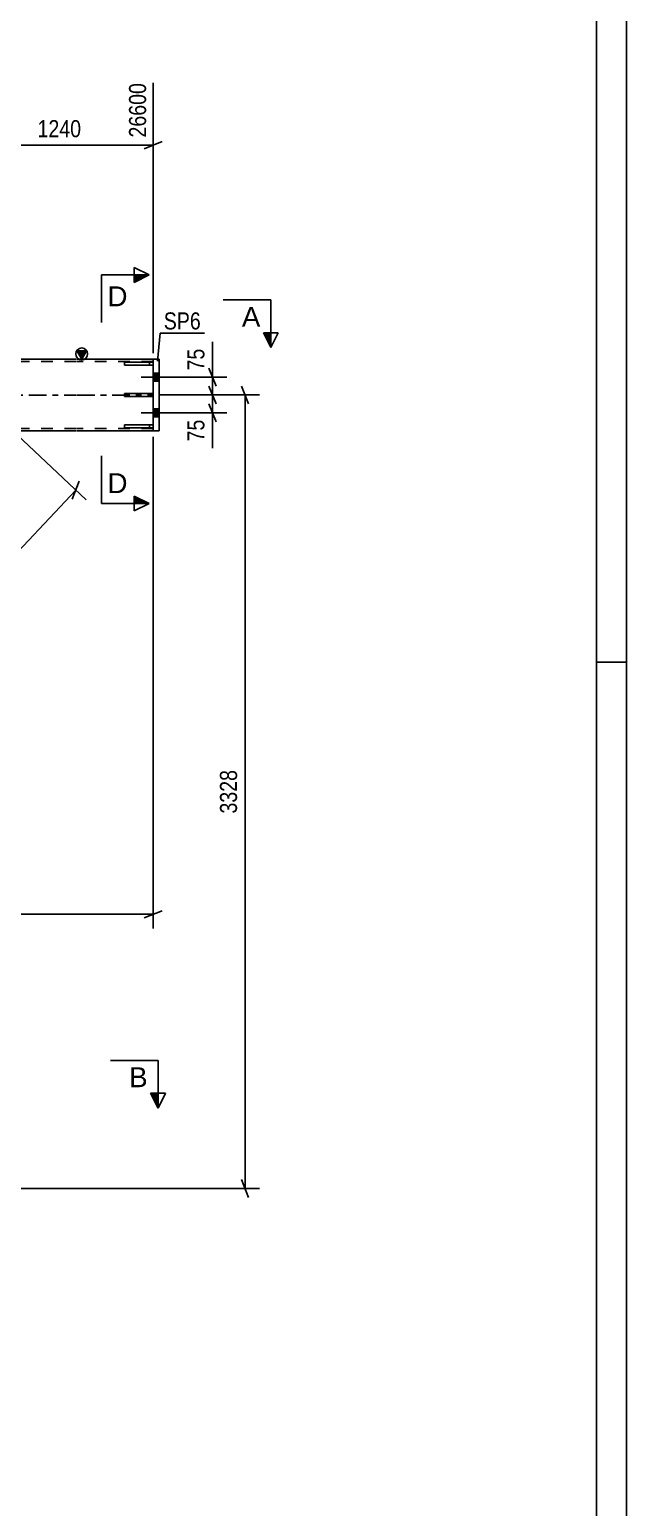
# Model space of a CAD drawing. Header units: millimetres. Extents: x 0 to 1189, y 0 to 841.
# Drawn here: x 1088.9 to 1189, y 454.2 to 702.1 of the extents above; entities that cross this region are included whole.
import ezdxf

# ---------------------------------------------------------------- set-up
doc = ezdxf.new("R2010")
doc.units = ezdxf.units.MM
doc.linetypes.add('DXK_LINE_DOT2', pattern=[3.9198, 1.9599, -1.9599])
doc.linetypes.add('DXK_LINE_DOT3', pattern=[5.9187, 2.979, -0.9799, 0.9799, -0.9799])
doc.styles.add('Arial', font='ARIAL.TTF', dxfattribs={"height": 0.2})
doc.styles.add('Arial Narrow', font='ARIALN.TTF', dxfattribs={"height": 0.2})

# ---------------------------------------------------------------- blocks, each defined once
blk = doc.blocks.new('Unknown-814734972-1132')
at = {"color": 5, "linetype": 'Continuous'}
for p, q in [((1189, 0), (1189, 841)), ((1184, 5), (1184, 836)), ((1189, 596), (1184, 596))]:
    blk.add_line(p, q, dxfattribs=at)
blk = doc.blocks.new('Part-814734972-4679 - 4669')
at = {"color": 7, "linetype": 'DXK_LINE_DOT2'}
for p, q in [((1109.64, 635.79), (1104.84, 635.79)), ((1104.84, 635.79), (1104.84, 635.31)), ((1104.84, 635.31), (1109.64, 635.31)), ((1109.04, 635.31), (1109.04, 635.79)), ((1109.64, 635.31), (1109.64, 635.79))]:
    blk.add_line(p, q, dxfattribs=at)
blk = doc.blocks.new('Part-814734972-4680 - 4669')
at = {"color": 7, "linetype": 'DXK_LINE_DOT2'}
for p, q in [((1109.64, 646.31), (1104.84, 646.31)), ((1104.84, 646.31), (1104.84, 645.83)), ((1104.84, 645.83), (1109.64, 645.83)), ((1109.04, 645.83), (1109.04, 646.31)), ((1109.64, 645.83), (1109.64, 646.31))]:
    blk.add_line(p, q, dxfattribs=at)
blk = doc.blocks.new('Part-814734972-4681 - 4669')
at = {"color": 7, "linetype": 'DXK_LINE_DOT2'}
for p, q in [((1109.64, 641.05), (1104.84, 641.05)), ((1104.84, 641.05), (1104.84, 640.57)), ((1104.84, 640.57), (1109.64, 640.57)), ((1109.04, 640.57), (1109.04, 641.05)), ((1109.64, 640.57), (1109.64, 641.05))]:
    blk.add_line(p, q, dxfattribs=at)
blk = doc.blocks.new('Bolt-814734972-4906 - 4669')
at = {"linetype": 'Continuous'}
for points in [[(1109.64, 644.46), (1109.64, 643.14), (1110.64, 643.14), (1110.64, 644.46)], [(1109.64, 644.46), (1109.64, 643.14), (1110.64, 643.14), (1110.64, 644.46)], [(1109.64, 638.46), (1109.64, 637.14), (1110.64, 637.14), (1110.64, 638.46)], [(1109.64, 638.46), (1109.64, 637.14), (1110.64, 637.14), (1110.64, 638.46)]]:
    blk.add_hatch(color=1, dxfattribs=at).paths.add_polyline_path(points)
at = {"color": 1, "linetype": 'Continuous'}
for p, q in [((1112.4, 643.8), (1107.64, 643.8)), ((1112.4, 643.8), (1107.64, 643.8)), ((1110.64, 644.46), (1109.64, 644.46)), ((1110.64, 644.46), (1109.64, 644.46)), ((1110.64, 643.14), (1109.64, 643.14)), ((1110.64, 643.14), (1109.64, 643.14)), ((1112.4, 637.8), (1107.64, 637.8)), ((1112.4, 637.8), (1107.64, 637.8)), ((1110.64, 638.46), (1109.64, 638.46)), ((1110.64, 638.46), (1109.64, 638.46)), ((1110.64, 637.14), (1109.64, 637.14)), ((1110.64, 637.14), (1109.64, 637.14))]:
    blk.add_line(p, q, dxfattribs=at)
blk = doc.blocks.new('Part-814734972-5025 - 4669')
at = {"linetype": 'Continuous'}
blk.add_hatch(color=2, dxfattribs=at).paths.add_polyline_path([(1097.64, 646.8), (1096.84, 648.2), (1098.44, 648.2)])
at = {"color": 2, "linetype": 'Continuous'}
for p, q in [((1097.64, 646.8), (1096.84, 648.2)), ((1096.84, 648.2), (1098.44, 648.2)), ((1098.44, 648.2), (1097.64, 646.8)), ((1096.74, 646.8), (118.1, 646.8)), ((1109.64, 646.8), (1096.84, 646.8)), ((1096.74, 634.8), (1086.1, 634.8)), ((1109.64, 634.8), (1096.84, 634.8))]:
    blk.add_line(p, q, dxfattribs=at)
at = {"color": 7, "linetype": 'DXK_LINE_DOT2'}
for p, q in [((1096.74, 646.4), (118.1, 646.4)), ((1109.64, 646.4), (1096.84, 646.4)), ((1109.64, 634.8), (1109.64, 646.8)), ((1096.74, 635.2), (118.1, 635.2)), ((1109.64, 635.2), (1096.84, 635.2))]:
    blk.add_line(p, q, dxfattribs=at)
at = {"color": 7, "linetype": 'DXK_LINE_DOT3'}
for p, q in [((118.1, 640.8), (1096.74, 640.8)), ((1096.84, 640.8), (1109.64, 640.8))]:
    blk.add_line(p, q, dxfattribs=at)
at = {"color": 2, "linetype": 'Continuous'}
blk.add_circle((1097.64, 647.7), 1, dxfattribs=at)
blk = doc.blocks.new('Part-814734972-5089 - 4669')
at = {"color": 2, "linetype": 'Continuous'}
for p, q in [((1110.64, 646.8), (1109.64, 646.8)), ((1109.64, 646.8), (1109.64, 634.8)), ((1110.64, 646.8), (1110.64, 634.8)), ((1110.64, 634.8), (1109.64, 634.8))]:
    blk.add_line(p, q, dxfattribs=at)
blk = doc.blocks.new('Part-814734972-5151 - 4669')
at = {"color": 2, "linetype": 'Continuous'}
for p, q in [((1109.64, 646.31), (1104.84, 646.31)), ((1104.84, 645.83), (1104.84, 646.31)), ((1109.64, 645.83), (1104.84, 645.83)), ((1109.64, 646.31), (1109.64, 645.83))]:
    blk.add_line(p, q, dxfattribs=at)
at = {"color": 7, "linetype": 'DXK_LINE_DOT2'}
blk.add_line((1109.04, 645.83), (1109.04, 646.31), dxfattribs=at)
blk = doc.blocks.new('Part-814734972-5150 - 4669')
at = {"color": 2, "linetype": 'Continuous'}
for p, q in [((1104.84, 635.79), (1109.64, 635.79)), ((1104.84, 635.31), (1104.84, 635.79)), ((1109.64, 635.31), (1104.84, 635.31)), ((1109.64, 635.79), (1109.64, 635.31))]:
    blk.add_line(p, q, dxfattribs=at)
at = {"color": 7, "linetype": 'DXK_LINE_DOT2'}
blk.add_line((1109.04, 635.31), (1109.04, 635.79), dxfattribs=at)
blk = doc.blocks.new('Part-814734972-5152 - 4669')
at = {"color": 2, "linetype": 'Continuous'}
for p, q in [((1109.64, 641.05), (1104.84, 641.05)), ((1104.84, 640.57), (1104.84, 641.05)), ((1109.64, 640.57), (1104.84, 640.57)), ((1109.64, 641.05), (1109.64, 640.57))]:
    blk.add_line(p, q, dxfattribs=at)
at = {"color": 7, "linetype": 'DXK_LINE_DOT2'}
blk.add_line((1109.04, 640.57), (1109.04, 641.05), dxfattribs=at)
blk = doc.blocks.new('StraightDimension-814734972-5491 - 4669')
at = {"color": 7, "linetype": 'Continuous'}
for p, q in [((1109.64, 633.8), (1109.64, 551.3)), ((1047.74, 520.2), (1047.74, 556.55)), ((1049.24, 554.3), (1046.24, 553.1)), ((1047.74, 553.7), (1109.64, 553.7)), ((1108.14, 553.1), (1111.14, 554.3))]:
    blk.add_line(p, q, dxfattribs=at)
at = {"color": 0}
blk.add_wipeout([(1082.94, 554.45), (1082.94, 558.65), (1074.43, 558.65), (1074.43, 554.45)], dxfattribs=at)
at = {"color": 3, "style": 'Arial Narrow'}
blk.add_text('2000', height=2.863, dxfattribs=at).set_placement((1075.03, 555.05))
blk = doc.blocks.new('StraightDimension-814734972-5561 - 4669')
at = {"color": 7, "linetype": 'Continuous'}
for p, q in [((1125.64, 639.31), (1124.44, 642.31)), ((1110.64, 640.81), (1127.44, 640.81)), ((1125.04, 507.7), (1125.04, 640.81)), ((1124.44, 509.2), (1125.64, 506.2)), ((1048.74, 507.7), (1127.44, 507.7))]:
    blk.add_line(p, q, dxfattribs=at)
at = {"color": 0}
blk.add_wipeout([(1124.29, 578.51), (1120.09, 578.51), (1120.09, 570), (1124.29, 570)], dxfattribs=at)
at = {"color": 3, "style": 'Arial Narrow'}
blk.add_text('3328', height=2.863, rotation=90.0002, dxfattribs=at).set_placement((1123.69, 570.6))
blk = doc.blocks.new('StraightDimension-814734972-5252 - 4669')
at = {"color": 7, "linetype": 'Continuous'}
for p, q in [((1118.97, 645.3), (1120.17, 642.3)), ((1111.64, 643.8), (1121.97, 643.8)), ((1120.17, 639.31), (1118.97, 642.31)), ((1119.57, 640.81), (1119.57, 643.8)), ((1110.64, 640.81), (1121.97, 640.81))]:
    blk.add_line(p, q, dxfattribs=at)
at = {"color": 0}
blk.add_wipeout([(1118.82, 649.18), (1114.62, 649.18), (1114.62, 644.32), (1118.82, 644.32)], dxfattribs=at)
at = {"color": 7, "linetype": 'Continuous'}
blk.add_line((1119.57, 643.8), (1119.57, 649.7), dxfattribs=at)
blk.add_line((1119.57, 643.8), (1119.57, 649.7), dxfattribs=at)
at = {"color": 3, "style": 'Arial Narrow'}
blk.add_text('75', height=2.863, rotation=90.0002, dxfattribs=at).set_placement((1118.22, 644.92))
blk = doc.blocks.new('StraightDimension-814734972-5261 - 4669')
at = {"color": 7, "linetype": 'Continuous'}
for p, q in [((1118.97, 642.31), (1120.17, 639.31)), ((1110.64, 640.81), (1121.97, 640.81)), ((1119.57, 637.8), (1119.57, 640.81)), ((1111.64, 637.8), (1121.97, 637.8)), ((1120.17, 636.3), (1118.97, 639.3))]:
    blk.add_line(p, q, dxfattribs=at)
at = {"color": 0}
blk.add_wipeout([(1118.82, 637.27), (1114.62, 637.27), (1114.62, 632.42), (1118.82, 632.42)], dxfattribs=at)
at = {"color": 7, "linetype": 'Continuous'}
blk.add_line((1119.57, 637.8), (1119.57, 631.89), dxfattribs=at)
blk.add_line((1119.57, 637.8), (1119.57, 631.89), dxfattribs=at)
at = {"color": 3, "style": 'Arial Narrow'}
blk.add_text('75', height=2.863, rotation=90.0002, dxfattribs=at).set_placement((1118.22, 633.02))
blk = doc.blocks.new('StraightDimension-814734972-5506 - 4669')
at = {"color": 7, "linetype": 'Continuous'}
for p, q in [((1086.83, 634.11), (1098.4, 623.22)), ((988.85, 510.24), (1096.65, 624.87)), ((1096.06, 623.36), (1097.24, 626.37)), ((980.05, 518.51), (990.6, 508.59)), ((989.44, 511.74), (988.26, 508.73))]:
    blk.add_line(p, q, dxfattribs=at)
at = {"color": 0}
blk.add_wipeout([(1045.12, 571.17), (1042.06, 574.04), (1036.23, 567.84), (1039.29, 564.97)], dxfattribs=at)
at = {"color": 3, "style": 'Arial Narrow'}
blk.add_text('3934', height=2.863, rotation=46.7591, dxfattribs=at).set_placement((1039.26, 565.81))
blk = doc.blocks.new('StraightDimension-814734972-26647 - 4669')
at = {"color": 7, "linetype": 'Continuous'}
for p, q in [((1078.15, 635.8), (1078.15, 693.14)), ((1109.64, 647.8), (1109.64, 693.14)), ((1079.65, 683.3), (1076.65, 682.1)), ((1078.15, 682.7), (1109.64, 682.7)), ((1108.14, 682.1), (1111.14, 683.3))]:
    blk.add_line(p, q, dxfattribs=at)
at = {"color": 0, "linetype": 'Continuous'}
blk.add_wipeout([(1109.04, 693.74), (1104.84, 693.74), (1104.84, 683.4), (1109.04, 683.4)], dxfattribs=at)
at = {"color": 0}
blk.add_wipeout([(1098.15, 683.45), (1098.15, 687.65), (1089.64, 687.65), (1089.64, 683.45)], dxfattribs=at)
at = {"color": 3, "linetype": 'Continuous', "style": 'Arial Narrow'}
blk.add_text('26600', height=2.863, rotation=90.0002, dxfattribs=at).set_placement((1108.44, 684))
at = {"color": 3, "style": 'Arial Narrow'}
blk.add_text('1240', height=2.863, dxfattribs=at).set_placement((1090.24, 684.05))
blk = doc.blocks.new('Mark-814734972-5085 - 4669')
at = {"color": 0}
blk.add_wipeout([(1117.62, 651.8), (1117.62, 654.8), (1111.41, 654.8), (1111.41, 651.8)], dxfattribs=at)
blk.add_wipeout([(1117.62, 651.8), (1117.62, 654.8), (1111.41, 654.8), (1111.41, 651.8)], dxfattribs=at)
at = {"color": 30, "linetype": 'Continuous'}
for p, q in [((1110.36, 646.49), (1110.81, 651.2)), ((1110.81, 651.2), (1118.22, 651.2))]:
    blk.add_line(p, q, dxfattribs=at)
at = {"color": 3, "style": 'Arial Narrow'}
blk.add_text('SP6', height=2.863, dxfattribs=at).set_placement((1111.41, 651.8))
blk = doc.blocks.new('SectionMark-814734972-6621 - 4669')
at = {"color": 6, "linetype": 'Continuous'}
for p, q in [((1106.46, 662.19), (1108.96, 660.94)), ((1100.96, 660.94), (1108.96, 660.94)), ((1100.96, 622.6), (1108.96, 622.6)), ((1108.96, 622.6), (1106.46, 621.35))]:
    blk.add_line(p, q, dxfattribs=at)
at = {"color": 0, "linetype": 'Continuous'}
for points in [[(1105.33, 655.69), (1105.33, 659.19), (1101.96, 659.19), (1101.96, 655.69)], [(1105.33, 624.35), (1105.33, 627.85), (1101.96, 627.85), (1101.96, 624.35)]]:
    blk.add_wipeout(points, dxfattribs=at)
at = {"linetype": 'Continuous'}
for points in [[(1106.46, 659.69), (1106.46, 660.94), (1108.96, 660.94)], [(1106.46, 622.6), (1106.46, 623.85), (1108.96, 622.6)]]:
    blk.add_hatch(color=6, dxfattribs=at).paths.add_polyline_path(points)
at = {"color": 6, "linetype": 'Continuous'}
for p, q in [((1106.46, 659.69), (1106.46, 662.19)), ((1100.96, 660.94), (1100.96, 652.94)), ((1108.96, 660.94), (1106.46, 659.69)), ((1100.96, 622.6), (1100.96, 630.6)), ((1108.96, 622.6), (1106.46, 623.85)), ((1106.46, 623.85), (1106.46, 621.35))]:
    blk.add_line(p, q, dxfattribs=at)
at = {"color": 3, "linetype": 'Continuous', "style": 'Arial'}
for p in [(1101.96, 655.69), (1101.96, 624.35)]:
    blk.add_text('D', height=3.34, dxfattribs=at).set_placement(p)
blk = doc.blocks.new('SectionMark-814734972-6629 - 4669')
at = {"color": 6, "linetype": 'Continuous'}
for p in [(1110.45, 529.2), (1111.7, 523.7)]:
    blk.add_line(p, (1110.45, 521.2), dxfattribs=at)
at = {"color": 0, "linetype": 'Continuous'}
blk.add_wipeout([(1108.7, 524.7), (1108.7, 528.2), (1105.59, 528.2), (1105.59, 524.7)], dxfattribs=at)
at = {"linetype": 'Continuous'}
blk.add_hatch(color=6, dxfattribs=at).paths.add_polyline_path([(1109.2, 523.7), (1110.45, 523.7), (1110.45, 521.2)])
at = {"color": 6, "linetype": 'Continuous'}
for p, q in [((1110.45, 529.2), (1102.45, 529.2)), ((1109.2, 523.7), (1111.7, 523.7)), ((1110.45, 521.2), (1109.2, 523.7))]:
    blk.add_line(p, q, dxfattribs=at)
at = {"color": 3, "linetype": 'Continuous', "style": 'Arial'}
blk.add_text('B', height=3.34, dxfattribs=at).set_placement((1105.59, 524.7))
blk = doc.blocks.new('SectionMark-814734972-6631 - 4669')
at = {"color": 6, "linetype": 'Continuous'}
for p in [(1129.37, 656.75), (1130.62, 651.25)]:
    blk.add_line(p, (1129.37, 648.75), dxfattribs=at)
at = {"color": 0, "linetype": 'Continuous'}
blk.add_wipeout([(1127.62, 652.25), (1127.62, 655.75), (1124.5, 655.75), (1124.5, 652.25)], dxfattribs=at)
at = {"linetype": 'Continuous'}
blk.add_hatch(color=6, dxfattribs=at).paths.add_polyline_path([(1128.12, 651.25), (1129.37, 651.25), (1129.37, 648.75)])
at = {"color": 6, "linetype": 'Continuous'}
for p, q in [((1129.37, 656.75), (1121.37, 656.75)), ((1128.12, 651.25), (1130.62, 651.25)), ((1129.37, 648.75), (1128.12, 651.25))]:
    blk.add_line(p, q, dxfattribs=at)
at = {"color": 3, "linetype": 'Continuous', "style": 'Arial'}
blk.add_text('A', height=3.34, dxfattribs=at).set_placement((1124.5, 652.25))

msp = doc.modelspace()

# ---------------------------------------------------------------- block references
for name in ['Unknown-814734972-1132', 'Part-814734972-5025 - 4669', 'Part-814734972-4680 - 4669', 'Part-814734972-5151 - 4669', 'Part-814734972-5089 - 4669', 'Bolt-814734972-4906 - 4669', 'Part-814734972-4681 - 4669', 'Part-814734972-5152 - 4669', 'Part-814734972-4679 - 4669', 'Part-814734972-5150 - 4669']:
    msp.add_blockref(name, (0, 0))

# ---------------------------------------------------------------- next in the draw order: block references
msp.add_blockref('StraightDimension-814734972-5491 - 4669', (0, 0))

# ---------------------------------------------------------------- next in the draw order: block references
msp.add_blockref('StraightDimension-814734972-5561 - 4669', (0, 0))

# ---------------------------------------------------------------- next in the draw order: block references
for name in ['StraightDimension-814734972-5252 - 4669', 'StraightDimension-814734972-5506 - 4669']:
    msp.add_blockref(name, (0, 0))

# ---------------------------------------------------------------- next in the draw order: block references
for name in ['StraightDimension-814734972-5261 - 4669', 'SectionMark-814734972-6629 - 4669']:
    msp.add_blockref(name, (0, 0))

# ---------------------------------------------------------------- next in the draw order: block references
msp.add_blockref('StraightDimension-814734972-26647 - 4669', (0, 0))

# ---------------------------------------------------------------- next in the draw order: block references
for name in ['SectionMark-814734972-6621 - 4669', 'Mark-814734972-5085 - 4669']:
    msp.add_blockref(name, (0, 0))

# ---------------------------------------------------------------- next in the draw order: block references
msp.add_blockref('SectionMark-814734972-6631 - 4669', (0, 0))

doc.saveas('drawing.dxf')
